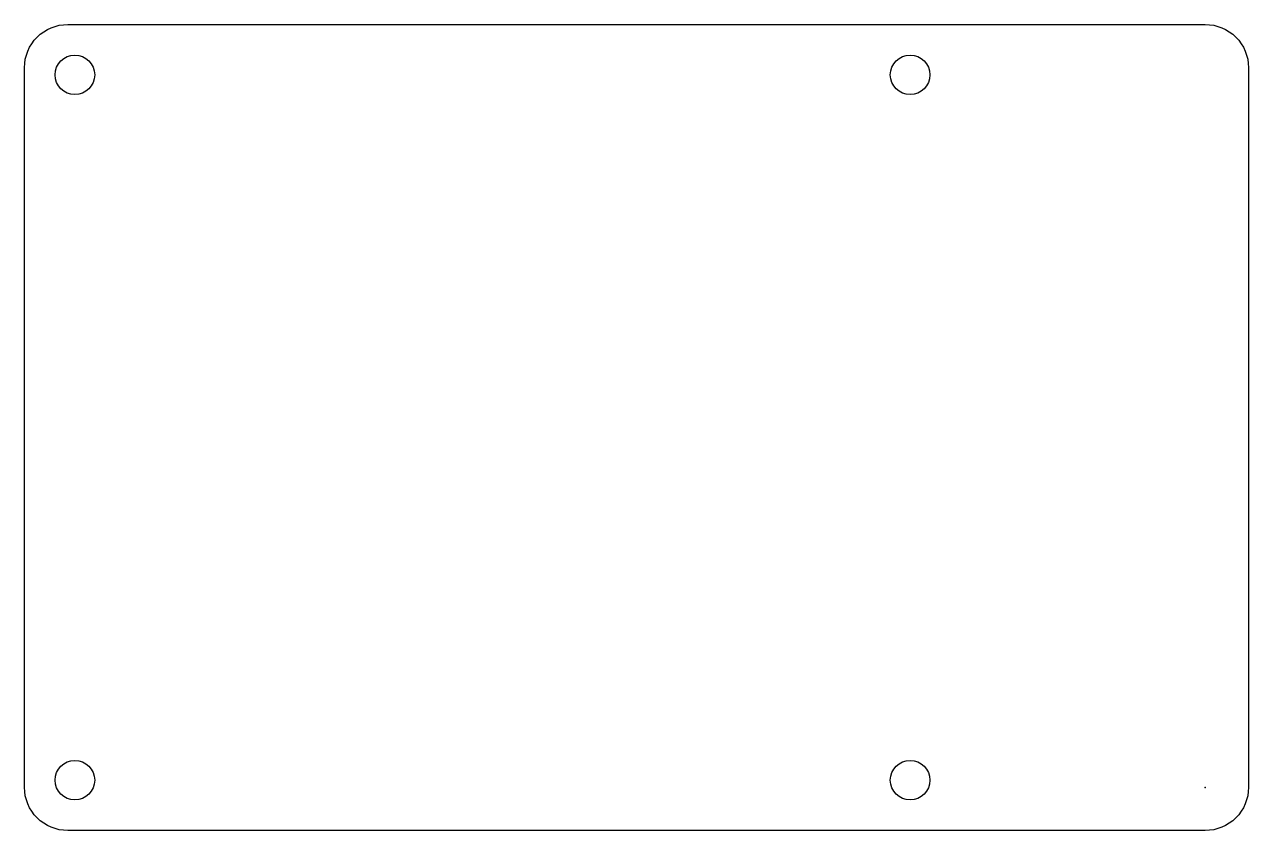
# Model space of a CAD drawing. Header units: millimetres. Extents: x -82 to 3, y -3 to 53.
import ezdxf

# ---------------------------------------------------------------- set-up
doc = ezdxf.new("R2010")
doc.units = ezdxf.units.MM
doc.layers.get('0').update_dxf_attribs({"linetype": 'CONTINUOUS'})

msp = doc.modelspace()

# ---------------------------------------------------------------- linework, layer by layer
msp.add_lwpolyline([(0, -3), (-79, -3, -0.414214), (-82, 0), (-82, 50, -0.414214), (-79, 53), (0, 53, -0.414214), (3, 50), (3, 0, -0.414214)], format="xyb", close=True)
for centre in [(-78.5, 49.5), (-20.5, 49.5), (-78.5, 0.5), (-20.5, 0.5)]:
    msp.add_circle(centre, 1.375)
msp.add_point((0, 0))

doc.saveas('drawing.dxf')
